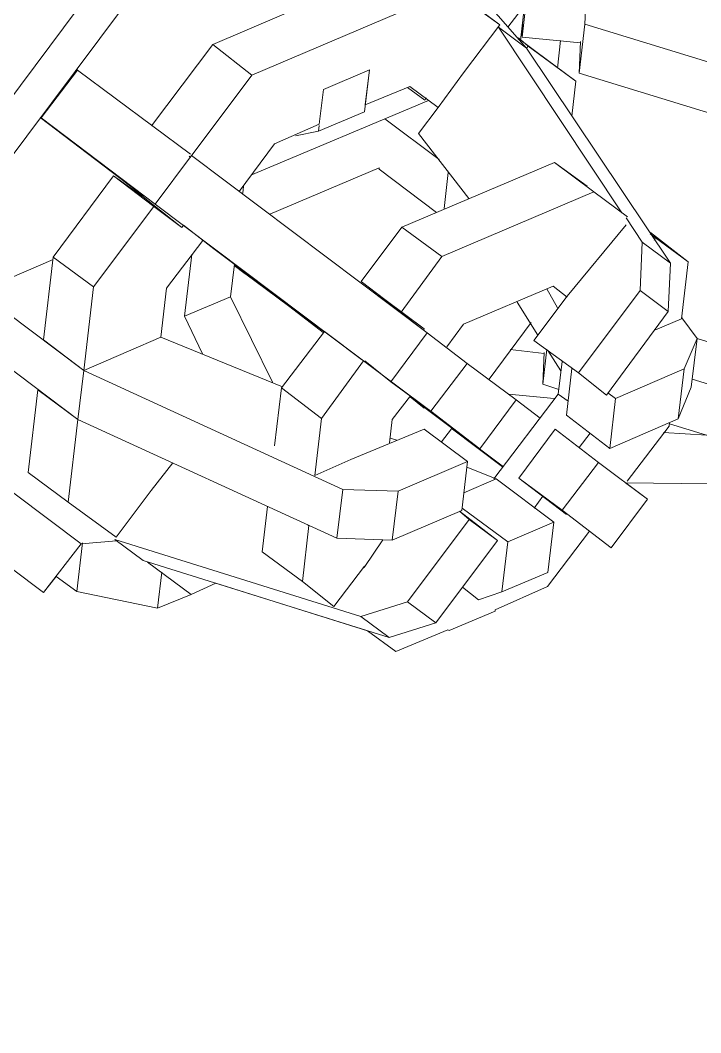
# Model space of a CAD drawing. Header units: millimetres. Extents: x -178 to 174, y -133 to 130.
# Drawn here: x 67.26 to 78.68, y -94.56 to -77.55 of the extents above; entities that cross this region are included whole.
import ezdxf

# ---------------------------------------------------------------- set-up
doc = ezdxf.new("R2010")
doc.units = ezdxf.units.MM
doc.header["$MEASUREMENT"] = 0
doc.layers.add('Layer 1', color=7, linetype='Continuous')

msp = doc.modelspace()

# ---------------------------------------------------------------- linework, layer by layer
at = {"layer": 'Layer 1', "lineweight": 9}
msp.add_open_spline([(111.2219, -44.9305), (111.2219, -44.9305), (111.9044, -44.8496), (111.9044, -44.8496), (111.9044, -44.8496), (111.9044, -44.8496), (112.8092, -45.9266), (112.8092, -45.9266), (112.8092, -45.9266), (112.8092, -45.9266), (113.6138, -47.0118), (113.6138, -47.0118), (113.6138, -47.0118), (113.6138, -47.0118), (114.338, -48.1074), (114.338, -48.1074), (114.338, -48.1074), (114.338, -48.1074), (114.9817, -49.2134), (114.9817, -49.2134), (114.9817, -49.2134), (114.9817, -49.2134), (115.5276, -50.3079), (115.5276, -50.3079), (115.5276, -50.3079), (115.5276, -50.3079), (115.9952, -51.3933), (115.9952, -51.3933), (115.9952, -51.3933), (115.9952, -51.3933), (116.3652, -52.4673), (116.3652, -52.4673), (116.3652, -52.4673), (116.3652, -52.4673), (116.2714, -52.7735), (116.2714, -52.7735), (116.2714, -52.7735), (116.2714, -52.7735), (116.4753, -53.7289), (116.4753, -53.7289), (116.4753, -53.7289), (116.4753, -53.7289), (116.6486, -54.9582), (116.6486, -54.9582), (116.6486, -54.9582), (116.6486, -54.9582), (116.6526, -55.0253), (116.6526, -55.0253), (116.6526, -55.0253), (116.6526, -55.0253), (116.7895, -55.7874), (116.7895, -55.7874), (116.7895, -55.7874), (116.7895, -55.7874), (116.8834, -56.8489), (116.8834, -56.8489), (116.8834, -56.8489), (116.8834, -56.8489), (116.8795, -57.8989), (116.8795, -57.8989), (116.8795, -57.8989), (116.8795, -57.8989), (116.85, -58.4901), (116.85, -58.4901), (116.85, -58.4901), (116.85, -58.4901), (126.6847, -82.3554), (126.6847, -82.3554), (126.6847, -82.3554), (126.6847, -82.3554), (126.5886, -83.1767), (126.5886, -83.1767), (126.5886, -83.1767), (126.5886, -83.1767), (125.5445, -83.6248), (125.5445, -83.6248), (125.5445, -83.6248), (125.5445, -83.6248), (125.3012, -85.7082), (125.3012, -85.7082), (125.3012, -85.7082), (125.3012, -85.7082), (126.0741, -87.5762), (126.0741, -87.5762), (126.0741, -87.5762), (126.0741, -87.5762), (125.978, -88.3975), (125.978, -88.3975), (125.978, -88.3975), (125.978, -88.3975), (122.7016, -89.8034), (122.7016, -89.8034), (122.7016, -89.8034), (122.7016, -89.8034), (122.6931, -89.8764), (122.6931, -89.8764), (122.6931, -89.8764), (122.6931, -89.8764), (121.9216, -90.2025), (121.9216, -90.2025), (121.9216, -90.2025), (121.9216, -90.2025), (112.9394, -83.4322), (112.9394, -83.4322), (112.9394, -83.4322), (112.9394, -83.4322), (111.6574, -83.4322), (111.6574, -83.4322), (111.6574, -83.4322), (111.6574, -83.4322), (112.0906, -83.7603), (112.0906, -83.7603), (112.0906, -83.7603), (112.0906, -83.7603), (113.4525, -83.9791), (113.4525, -83.9791), (113.4525, -83.9791), (113.4525, -83.9791), (116.1843, -86.0429), (116.1843, -86.0429), (116.1843, -86.0429), (116.1843, -86.0429), (116.0882, -86.8641), (116.0882, -86.8641), (116.0882, -86.8641), (116.0882, -86.8641), (115.9899, -87.7049), (115.9899, -87.7049), (115.9899, -87.7049), (115.9899, -87.7049), (115.2809, -88.0045), (115.2809, -88.0045), (115.2809, -88.0045), (115.2809, -88.0045), (114.8585, -91.6161), (114.8585, -91.6161), (114.8585, -91.6161), (114.8585, -91.6161), (115.5317, -92.1309), (115.5317, -92.1309), (115.5317, -92.1309), (115.5317, -92.1309), (115.4356, -92.9522), (115.4356, -92.9522), (115.4356, -92.9522), (115.4356, -92.9522), (114.6641, -93.2782), (114.6641, -93.2782), (114.6641, -93.2782), (114.6641, -93.2782), (114.6077, -93.2518), (114.6077, -93.2518), (114.6077, -93.2518), (114.6077, -93.2518), (111.5412, -94.5581), (111.5412, -94.5581), (111.5412, -94.5581), (111.5412, -94.5581), (81.5217, -85.3625), (81.5217, -85.3625), (81.5217, -85.3625), (81.5217, -85.3625), (80.2069, -85.3829), (80.2069, -85.3829), (80.2069, -85.3829), (80.2069, -85.3829), (78.8244, -85.3401), (78.8244, -85.3401), (78.8244, -85.3401), (78.8244, -85.3401), (77.4158, -85.3226), (77.4158, -85.3226), (77.4158, -85.3226), (77.4158, -85.3226), (77.7822, -85.597), (77.7822, -85.597), (77.7822, -85.597), (77.7822, -85.597), (77.1724, -86.4154), (77.1724, -86.4154), (77.1724, -86.4154), (77.1724, -86.4154), (76.8088, -86.135), (76.8088, -86.135), (76.8088, -86.135), (76.8088, -86.135), (76.1055, -87.0637), (76.1055, -87.0637), (76.1055, -87.0637), (76.1055, -87.0637), (75.2271, -87.4565), (75.2271, -87.4565), (75.2271, -87.4565), (75.2271, -87.4565), (75.2249, -87.476), (75.2249, -87.476), (75.2249, -87.476), (75.2249, -87.476), (74.4533, -87.802), (74.4533, -87.802), (74.4533, -87.802), (74.4533, -87.802), (74.432, -87.7941), (74.432, -87.7941), (74.432, -87.7941), (74.432, -87.7941), (73.5599, -88.1534), (73.5599, -88.1534), (73.5599, -88.1534), (73.5599, -88.1534), (73.0866, -87.8089), (73.0866, -87.8089), (73.0866, -87.8089), (73.0866, -87.8089), (70.5384, -87.0094), (70.5384, -87.0094), (70.5384, -87.0094), (70.5384, -87.0094), (70.1239, -87.1965), (70.1239, -87.1965), (70.1239, -87.1965), (70.1239, -87.1965), (69.5616, -87.4281), (69.5616, -87.4281), (69.5616, -87.4281), (69.5616, -87.4281), (68.2066, -87.1507), (68.2066, -87.1507), (68.2066, -87.1507), (68.2066, -87.1507), (67.8593, -86.8933), (67.8593, -86.8933), (67.8593, -86.8933), (67.8593, -86.8933), (67.6499, -87.1648), (67.6499, -87.1648), (67.6499, -87.1648), (67.6499, -87.1648), (65.4267, -85.4975), (65.4267, -85.4975), (65.4267, -85.4975), (65.4267, -85.4975), (57.8484, -79.8035), (57.8484, -79.8035), (57.8484, -79.8035), (57.8484, -79.8035), (56.1847, -79.1045), (56.1847, -79.1045), (56.1847, -79.1045), (56.1847, -79.1045), (54.5107, -78.3339), (54.5107, -78.3339), (54.5107, -78.3339), (54.5107, -78.3339), (52.8977, -77.5506), (52.8977, -77.5506), (52.8977, -77.5506), (52.8977, -77.5506), (52.3146, -77.6211), (52.3146, -77.6211), (52.3146, -77.6211), (52.3146, -77.6211), (51.8774, -77.2925), (51.8774, -77.2925), (51.8774, -77.2925), (51.8774, -77.2925), (51.192, -76.7808), (51.192, -76.7808), (51.192, -76.7808), (51.192, -76.7808), (51.0168, -76.8549), (51.0168, -76.8549), (51.0168, -76.8549), (51.0168, -76.8549), (48.9779, -77.1714), (48.9779, -77.1714), (48.9779, -77.1714), (48.9779, -77.1714), (45.0792, -74.2378), (45.0792, -74.2378), (45.0792, -74.2378), (45.0792, -74.2378), (43.3242, -70.9404), (43.3242, -70.9404), (43.3242, -70.9404), (43.3242, -70.9404), (43.401, -70.2832), (43.401, -70.2832), (43.401, -70.2832), (43.401, -70.2832), (43.2529, -70.3146), (43.2529, -70.3146), (43.2529, -70.3146), (43.2529, -70.3146), (42.0935, -69.0918), (42.0935, -69.0918), (42.0935, -69.0918), (42.0935, -69.0918), (41.1461, -67.871), (41.1461, -67.871), (41.1461, -67.871), (41.1461, -67.871), (40.2988, -66.6422), (40.2988, -66.6422), (40.2988, -66.6422), (40.2988, -66.6422), (39.5516, -65.4051), (39.5516, -65.4051), (39.5516, -65.4051), (39.5516, -65.4051), (38.9216, -64.1818), (38.9216, -64.1818), (38.9216, -64.1818), (38.9216, -64.1818), (38.3929, -62.9513), (38.3929, -62.9513), (38.3929, -62.9513), (38.3929, -62.9513), (38.0321, -61.7991), (38.0321, -61.7991), (38.0321, -61.7991), (38.0321, -61.7991), (37.7703, -60.6379), (37.7703, -60.6379), (37.7703, -60.6379), (37.7703, -60.6379), (37.6073, -59.4891), (37.6073, -59.4891), (37.6073, -59.4891), (37.6073, -59.4891), (37.5203, -58.3689), (37.5203, -58.3689), (37.5203, -58.3689), (37.5203, -58.3689), (37.5411, -57.6068), (37.5411, -57.6068), (37.5411, -57.6068), (37.5411, -57.6068), (37.4749, -57.5708), (37.4749, -57.5708), (37.4749, -57.5708), (37.4749, -57.5708), (34.295, -54.4239), (34.295, -54.4239), (34.295, -54.4239), (34.295, -54.4239), (34.5061, -53.6359), (34.5061, -53.6359), (34.5061, -53.6359), (34.5061, -53.6359), (34.6104, -53.2521), (34.6104, -53.2521), (34.6104, -53.2521), (34.6104, -53.2521), (34.6745, -52.7042), (34.6745, -52.7042), (34.6745, -52.7042), (34.6745, -52.7042), (34.9166, -51.8215), (34.9166, -51.8215), (34.9166, -51.8215), (34.9166, -51.8215), (35.2173, -50.9441), (35.2173, -50.9441), (35.2173, -50.9441), (35.2173, -50.9441), (35.4424, -50.3758), (35.4424, -50.3758), (35.4424, -50.3758), (35.4424, -50.3758), (35.7528, -49.755), (35.7528, -49.755), (35.7528, -49.755), (35.7528, -49.755), (35.8635, -48.8115), (35.8635, -48.8115), (35.8635, -48.8115), (35.8635, -48.8115), (35.1891, -48.3046), (35.1891, -48.3046), (35.1891, -48.3046), (35.1891, -48.3046), (35.2376, -47.542), (35.2376, -47.542), (35.2376, -47.542), (35.2376, -47.542), (35.2398, -46.6852), (35.2398, -46.6852), (35.2398, -46.6852), (35.2398, -46.6852), (35.6012, -45.4589), (35.6012, -45.4589), (35.6012, -45.4589), (35.6012, -45.4589), (36.08, -44.2464), (36.08, -44.2464), (36.08, -44.2464), (36.08, -44.2464), (36.6566, -43.0453), (36.6566, -43.0453), (36.6566, -43.0453), (36.6566, -43.0453), (37.3527, -41.8383), (37.3527, -41.8383), (37.3527, -41.8383), (37.3527, -41.8383), (38.142, -40.6819), (38.142, -40.6819), (38.142, -40.6819), (38.142, -40.6819), (39.051, -39.5197), (39.051, -39.5197), (39.051, -39.5197), (39.051, -39.5197), (40.0532, -38.408), (40.0532, -38.408), (40.0532, -38.408), (40.0532, -38.408), (40.2098, -38.455), (40.2098, -38.455), (40.2098, -38.455), (40.2098, -38.455), (41.271, -37.5113), (41.271, -37.5113), (41.271, -37.5113), (41.271, -37.5113), (42.4313, -36.5763), (42.4313, -36.5763), (42.4313, -36.5763), (42.4313, -36.5763), (43.6872, -35.6722), (43.6872, -35.6722), (43.6872, -35.6722), (43.6872, -35.6722), (45.0167, -34.8164), (45.0167, -34.8164), (45.0167, -34.8164), (45.0167, -34.8164), (46.4417, -33.9916), (46.4417, -33.9916), (46.4417, -33.9916), (46.4417, -33.9916), (47.9427, -33.1955), (47.9427, -33.1955), (47.9427, -33.1955), (47.9427, -33.1955), (49.5002, -32.4259), (49.5002, -32.4259), (49.5002, -32.4259), (49.5002, -32.4259), (49.4996, -32.3773), (49.4996, -32.3773), (49.4996, -32.3773), (49.4996, -32.3773), (51.099, -31.7517), (51.099, -31.7517), (51.099, -31.7517), (51.099, -31.7517), (52.7525, -31.1721), (52.7525, -31.1721), (52.7525, -31.1721), (52.7525, -31.1721), (54.4601, -30.6384), (54.4601, -30.6384), (54.4601, -30.6384), (54.4601, -30.6384), (56.2217, -30.1507), (56.2217, -30.1507), (56.2217, -30.1507), (56.2217, -30.1507), (58.0375, -29.709), (58.0375, -29.709), (58.0375, -29.709), (58.0375, -29.709), (59.8901, -29.2914), (59.8901, -29.2914), (59.8901, -29.2914), (59.8901, -29.2914), (61.814, -28.9416), (61.814, -28.9416), (61.814, -28.9416), (61.814, -28.9416), (61.8486, -28.9808), (61.8486, -28.9808), (61.8486, -28.9808), (61.8486, -28.9808), (61.8518, -28.7875), (61.8518, -28.7875), (61.8518, -28.7875), (61.8518, -28.7875), (63.9817, -28.541), (63.9817, -28.541), (63.9817, -28.541), (63.9817, -28.541), (66.1611, -28.3797), (66.1611, -28.3797), (66.1611, -28.3797), (66.1611, -28.3797), (68.3577, -28.2402), (68.3577, -28.2402), (68.3577, -28.2402), (68.3577, -28.2402), (70.6038, -28.1858), (70.6038, -28.1858), (70.6038, -28.1858), (70.6038, -28.1858), (72.8431, -28.19), (72.8431, -28.19), (72.8431, -28.19), (72.8431, -28.19), (75.1169, -28.2379), (75.1169, -28.2379), (75.1169, -28.2379), (75.1169, -28.2379), (77.4035, -28.3468), (77.4035, -28.3468), (77.4035, -28.3468), (77.4035, -28.3468), (81.0082, -30.391), (81.0082, -30.391), (81.0082, -30.391), (81.0082, -30.391), (80.9771, -30.8263), (80.9771, -30.8263), (80.9771, -30.8263), (80.9771, -30.8263), (80.9786, -30.8263), (80.9786, -30.8263), (80.9786, -30.8263), (80.9786, -30.8263), (82.5556, -31.0702), (82.5556, -31.0702), (82.5556, -31.0702), (82.5556, -31.0702), (84.1498, -31.336), (84.1498, -31.336), (84.1498, -31.336), (84.1498, -31.336), (86.2214, -31.7567), (86.2214, -31.7567), (86.2214, -31.7567), (86.8952, -31.8906), (87.561, -32.0418), (88.2322, -32.1901), (88.2322, -32.1901), (88.2322, -32.1901), (89.7345, -32.564), (89.7345, -32.564), (89.7345, -32.564), (89.7345, -32.564), (91.2345, -32.9575), (91.2345, -32.9575), (91.2345, -32.9575), (91.2345, -32.9575), (91.2472, -33.0184), (91.2472, -33.0184), (91.2472, -33.0184), (91.2472, -33.0184), (93.1373, -33.6359), (93.1373, -33.6359), (93.1373, -33.6359), (93.1373, -33.6359), (94.9836, -34.288), (94.9836, -34.288), (94.9836, -34.288), (94.9836, -34.288), (96.7668, -34.9722), (96.7668, -34.9722), (96.7668, -34.9722), (96.7668, -34.9722), (98.5235, -35.7129), (98.5235, -35.7129), (98.5235, -35.7129), (98.5235, -35.7129), (100.1998, -36.4639), (100.1998, -36.4639), (100.1998, -36.4639), (100.1998, -36.4639), (101.8741, -37.2853), (101.8741, -37.2853), (101.8741, -37.2853), (101.8741, -37.2853), (102.4154, -37.1789), (102.4154, -37.1789), (102.4154, -37.1789), (102.4154, -37.1789), (102.8172, -37.4935), (102.8172, -37.4935), (102.8172, -37.4935), (102.8172, -37.4935), (102.8354, -37.4857), (102.8354, -37.4857), (102.8354, -37.4857), (102.8354, -37.4857), (103.4225, -37.9283), (103.4225, -37.9283), (103.4225, -37.9283), (103.4225, -37.9283), (103.6683, -37.821), (103.6683, -37.821), (103.6683, -37.821), (103.6683, -37.821), (105.8659, -37.5032), (105.8659, -37.5032), (105.8659, -37.5032), (105.8659, -37.5032), (109.6736, -40.3668), (109.6736, -40.3668), (109.6736, -40.3668), (109.6736, -40.3668), (111.3791, -43.5791), (111.3791, -43.5791), (111.3791, -43.5791), (111.3791, -43.5791), (111.2219, -44.9305), (111.2219, -44.9305)], degree=3, knots=[0, 0, 0, 0, 0.0064516, 0.0064516, 0.0064516, 0.0064516, 0.0129032, 0.0129032, 0.0129032, 0.0129032, 0.0193548, 0.0193548, 0.0193548, 0.0193548, 0.0258065, 0.0258065, 0.0258065, 0.0258065, 0.0322581, 0.0322581, 0.0322581, 0.0322581, 0.0387097, 0.0387097, 0.0387097, 0.0387097, 0.0451613, 0.0451613, 0.0451613, 0.0451613, 0.0516129, 0.0516129, 0.0516129, 0.0516129, 0.0580645, 0.0580645, 0.0580645, 0.0580645, 0.0645161, 0.0645161, 0.0645161, 0.0645161, 0.0709677, 0.0709677, 0.0709677, 0.0709677, 0.0774194, 0.0774194, 0.0774194, 0.0774194, 0.083871, 0.083871, 0.083871, 0.083871, 0.0903226, 0.0903226, 0.0903226, 0.0903226, 0.0967742, 0.0967742, 0.0967742, 0.0967742, 0.1032258, 0.1032258, 0.1032258, 0.1032258, 0.1096774, 0.1096774, 0.1096774, 0.1096774, 0.116129, 0.116129, 0.116129, 0.116129, 0.1225806, 0.1225806, 0.1225806, 0.1225806, 0.1290323, 0.1290323, 0.1290323, 0.1290323, 0.1354839, 0.1354839, 0.1354839, 0.1354839, 0.1419355, 0.1419355, 0.1419355, 0.1419355, 0.1483871, 0.1483871, 0.1483871, 0.1483871, 0.1548387, 0.1548387, 0.1548387, 0.1548387, 0.1612903, 0.1612903, 0.1612903, 0.1612903, 0.1677419, 0.1677419, 0.1677419, 0.1677419, 0.1741935, 0.1741935, 0.1741935, 0.1741935, 0.1806452, 0.1806452, 0.1806452, 0.1806452, 0.1870968, 0.1870968, 0.1870968, 0.1870968, 0.1935484, 0.1935484, 0.1935484, 0.1935484, 0.2, 0.2, 0.2, 0.2, 0.2064516, 0.2064516, 0.2064516, 0.2064516, 0.2129032, 0.2129032, 0.2129032, 0.2129032, 0.2193548, 0.2193548, 0.2193548, 0.2193548, 0.2258065, 0.2258065, 0.2258065, 0.2258065, 0.2322581, 0.2322581, 0.2322581, 0.2322581, 0.2387097, 0.2387097, 0.2387097, 0.2387097, 0.2451613, 0.2451613, 0.2451613, 0.2451613, 0.2516129, 0.2516129, 0.2516129, 0.2516129, 0.2580645, 0.2580645, 0.2580645, 0.2580645, 0.2645161, 0.2645161, 0.2645161, 0.2645161, 0.2709677, 0.2709677, 0.2709677, 0.2709677, 0.2774194, 0.2774194, 0.2774194, 0.2774194, 0.283871, 0.283871, 0.283871, 0.283871, 0.2903226, 0.2903226, 0.2903226, 0.2903226, 0.2967742, 0.2967742, 0.2967742, 0.2967742, 0.3032258, 0.3032258, 0.3032258, 0.3032258, 0.3096774, 0.3096774, 0.3096774, 0.3096774, 0.316129, 0.316129, 0.316129, 0.316129, 0.3225806, 0.3225806, 0.3225806, 0.3225806, 0.3290323, 0.3290323, 0.3290323, 0.3290323, 0.3354839, 0.3354839, 0.3354839, 0.3354839, 0.3419355, 0.3419355, 0.3419355, 0.3419355, 0.3483871, 0.3483871, 0.3483871, 0.3483871, 0.3548387, 0.3548387, 0.3548387, 0.3548387, 0.3612903, 0.3612903, 0.3612903, 0.3612903, 0.3677419, 0.3677419, 0.3677419, 0.3677419, 0.3741935, 0.3741935, 0.3741935, 0.3741935, 0.3806452, 0.3806452, 0.3806452, 0.3806452, 0.3870968, 0.3870968, 0.3870968, 0.3870968, 0.3935484, 0.3935484, 0.3935484, 0.3935484, 0.4, 0.4, 0.4, 0.4, 0.4064516, 0.4064516, 0.4064516, 0.4064516, 0.4129032, 0.4129032, 0.4129032, 0.4129032, 0.4193548, 0.4193548, 0.4193548, 0.4193548, 0.4258065, 0.4258065, 0.4258065, 0.4258065, 0.4322581, 0.4322581, 0.4322581, 0.4322581, 0.4387097, 0.4387097, 0.4387097, 0.4387097, 0.4451613, 0.4451613, 0.4451613, 0.4451613, 0.4516129, 0.4516129, 0.4516129, 0.4516129, 0.4580645, 0.4580645, 0.4580645, 0.4580645, 0.4645161, 0.4645161, 0.4645161, 0.4645161, 0.4709677, 0.4709677, 0.4709677, 0.4709677, 0.4774194, 0.4774194, 0.4774194, 0.4774194, 0.483871, 0.483871, 0.483871, 0.483871, 0.4903226, 0.4903226, 0.4903226, 0.4903226, 0.4967742, 0.4967742, 0.4967742, 0.4967742, 0.5032258, 0.5032258, 0.5032258, 0.5032258, 0.5096774, 0.5096774, 0.5096774, 0.5096774, 0.516129, 0.516129, 0.516129, 0.516129, 0.5225806, 0.5225806, 0.5225806, 0.5225806, 0.5290323, 0.5290323, 0.5290323, 0.5290323, 0.5354839, 0.5354839, 0.5354839, 0.5354839, 0.5419355, 0.5419355, 0.5419355, 0.5419355, 0.5483871, 0.5483871, 0.5483871, 0.5483871, 0.5548387, 0.5548387, 0.5548387, 0.5548387, 0.5612903, 0.5612903, 0.5612903, 0.5612903, 0.5677419, 0.5677419, 0.5677419, 0.5677419, 0.5741935, 0.5741935, 0.5741935, 0.5741935, 0.5806452, 0.5806452, 0.5806452, 0.5806452, 0.5870968, 0.5870968, 0.5870968, 0.5870968, 0.5935484, 0.5935484, 0.5935484, 0.5935484, 0.6, 0.6, 0.6, 0.6, 0.6064516, 0.6064516, 0.6064516, 0.6064516, 0.6129032, 0.6129032, 0.6129032, 0.6129032, 0.6193548, 0.6193548, 0.6193548, 0.6193548, 0.6258065, 0.6258065, 0.6258065, 0.6258065, 0.6322581, 0.6322581, 0.6322581, 0.6322581, 0.6387097, 0.6387097, 0.6387097, 0.6387097, 0.6451613, 0.6451613, 0.6451613, 0.6451613, 0.6516129, 0.6516129, 0.6516129, 0.6516129, 0.6580645, 0.6580645, 0.6580645, 0.6580645, 0.6645161, 0.6645161, 0.6645161, 0.6645161, 0.6709677, 0.6709677, 0.6709677, 0.6709677, 0.6774194, 0.6774194, 0.6774194, 0.6774194, 0.683871, 0.683871, 0.683871, 0.683871, 0.6903226, 0.6903226, 0.6903226, 0.6903226, 0.6967742, 0.6967742, 0.6967742, 0.6967742, 0.7032258, 0.7032258, 0.7032258, 0.7032258, 0.7096774, 0.7096774, 0.7096774, 0.7096774, 0.716129, 0.716129, 0.716129, 0.716129, 0.7225806, 0.7225806, 0.7225806, 0.7225806, 0.7290323, 0.7290323, 0.7290323, 0.7290323, 0.7354839, 0.7354839, 0.7354839, 0.7354839, 0.7419355, 0.7419355, 0.7419355, 0.7419355, 0.7483871, 0.7483871, 0.7483871, 0.7483871, 0.7548387, 0.7548387, 0.7548387, 0.7548387, 0.7612903, 0.7612903, 0.7612903, 0.7612903, 0.7677419, 0.7677419, 0.7677419, 0.7677419, 0.7741935, 0.7741935, 0.7741935, 0.7741935, 0.7806452, 0.7806452, 0.7806452, 0.7806452, 0.7870968, 0.7870968, 0.7870968, 0.7870968, 0.7935484, 0.7935484, 0.7935484, 0.7935484, 0.8, 0.8, 0.8, 0.8, 0.8064516, 0.8064516, 0.8064516, 0.8064516, 0.8129032, 0.8129032, 0.8129032, 0.8129032, 0.8193548, 0.8193548, 0.8193548, 0.8193548, 0.8258065, 0.8258065, 0.8258065, 0.8258065, 0.8322581, 0.8322581, 0.8322581, 0.8322581, 0.8387097, 0.8387097, 0.8387097, 0.8387097, 0.8451613, 0.8451613, 0.8451613, 0.8451613, 0.8516129, 0.8516129, 0.8516129, 0.8516129, 0.8580645, 0.8580645, 0.8580645, 0.8580645, 0.8645161, 0.8645161, 0.8645161, 0.8645161, 0.8709677, 0.8709677, 0.8709677, 0.8709677, 0.8774194, 0.8774194, 0.8774194, 0.8774194, 0.883871, 0.883871, 0.883871, 0.883871, 0.8903226, 0.8903226, 0.8903226, 0.8903226, 0.8967742, 0.8967742, 0.8967742, 0.8967742, 0.9032258, 0.9032258, 0.9032258, 0.9032258, 0.9096774, 0.9096774, 0.9096774, 0.9096774, 0.916129, 0.916129, 0.916129, 0.916129, 0.9225806, 0.9225806, 0.9225806, 0.9225806, 0.9290323, 0.9290323, 0.9290323, 0.9290323, 0.9354839, 0.9354839, 0.9354839, 0.9354839, 0.9419355, 0.9419355, 0.9419355, 0.9419355, 0.9483871, 0.9483871, 0.9483871, 0.9483871, 0.9548387, 0.9548387, 0.9548387, 0.9548387, 0.9612903, 0.9612903, 0.9612903, 0.9612903, 0.9677419, 0.9677419, 0.9677419, 0.9677419, 0.9741935, 0.9741935, 0.9741935, 0.9741935, 0.9806452, 0.9806452, 0.9806452, 0.9806452, 0.9870968, 0.9870968, 0.9870968, 0.9870968, 1, 1, 1, 1], dxfattribs=at)
at = {"layer": 'Layer 1', "color": 5, "lineweight": 9}
for points, knots in [([(66.0592, -80.2594), (66.0592, -80.2594), (68.9515, -76.3758), (68.9515, -76.3758), (68.9515, -76.3758), (68.9515, -76.3758), (69.4233, -76.7482), (69.4233, -76.7482), (69.4233, -76.7482), (69.4233, -76.7482), (66.5333, -80.6122), (66.5333, -80.6122), (66.5333, -80.6122), (66.5333, -80.6122), (66.0592, -80.2594), (66.0592, -80.2594), (66.0592, -80.2594), (66.0592, -80.2594), (58.2793, -74.414), (58.2793, -74.414), (58.2793, -74.414), (58.2793, -74.414), (62.3729, -71.444), (62.3729, -71.444), (62.3729, -71.444), (62.3729, -71.444), (62.847, -71.7967), (62.847, -71.7967), (62.847, -71.7967), (62.847, -71.7967), (69.4233, -76.7482), (69.4233, -76.7482)], [0, 0, 0, 0, 0.1111111, 0.1111111, 0.1111111, 0.1111111, 0.2222222, 0.2222222, 0.2222222, 0.2222222, 0.3333333, 0.3333333, 0.3333333, 0.3333333, 0.4444444, 0.4444444, 0.4444444, 0.4444444, 0.5555556, 0.5555556, 0.5555556, 0.5555556, 0.6666667, 0.6666667, 0.6666667, 0.6666667, 0.7777778, 0.7777778, 0.7777778, 0.7777778, 1, 1, 1, 1]), ([(75.6784, -77.8365), (75.6784, -77.8365), (75.7767, -76.9957), (75.7767, -76.9957), (75.7767, -76.9957), (75.7767, -76.9957), (75.7823, -76.7783), (75.7823, -76.7783)], [0, 0, 0, 0, 0.3333333, 0.3333333, 0.3333333, 0.3333333, 1, 1, 1, 1]), ([(75.3056, -77.6344), (75.3056, -77.6344), (74.5024, -77.0449), (74.5024, -77.0449), (74.5024, -77.0449), (74.5024, -77.0449), (71.1439, -78.4756), (71.1439, -78.4756), (71.1439, -78.4756), (71.1439, -78.4756), (70.1097, -79.8611), (70.1097, -79.8611)], [0, 0, 0, 0, 0.25, 0.25, 0.25, 0.25, 0.5, 0.5, 0.5, 0.5, 1, 1, 1, 1]), ([(76.7612, -77.0514), (76.7612, -77.0514), (76.734, -77.623), (76.734, -77.623), (76.734, -77.623), (76.734, -77.623), (76.638, -78.4443), (76.638, -78.4443), (76.638, -78.4443), (76.638, -78.4443), (76.6606, -77.9118), (76.6606, -77.9118)], [0, 0, 0, 0, 0.25, 0.25, 0.25, 0.25, 0.5, 0.5, 0.5, 0.5, 1, 1, 1, 1]), ([(75.652, -77.8929), (75.652, -77.8929), (75.7206, -77.3063), (75.7206, -77.3063), (75.7206, -77.3063), (75.7206, -77.3063), (75.4402, -77.6699), (75.4402, -77.6699)], [0, 0, 0, 0, 0.3333333, 0.3333333, 0.3333333, 0.3333333, 1, 1, 1, 1]), ([(78.1675, -81.636), (78.1675, -81.636), (75.7555, -78.024), (75.7555, -78.024), (75.7555, -78.024), (75.7555, -78.024), (75.2815, -77.6712), (75.2815, -77.6712)], [0, 0, 0, 0, 0.3333333, 0.3333333, 0.3333333, 0.3333333, 1, 1, 1, 1]), ([(75.6886, -77.5801), (75.6886, -77.5801), (75.6784, -77.8365), (75.6784, -77.8365), (75.6784, -77.8365), (75.6784, -77.8365), (76.6583, -77.9313), (76.6583, -77.9313)], [0, 0, 0, 0, 0.3333333, 0.3333333, 0.3333333, 0.3333333, 1, 1, 1, 1]), ([(69.4584, -79.329), (69.4584, -79.329), (70.4902, -77.9631), (70.4902, -77.9631), (70.4902, -77.9631), (70.4902, -77.9631), (71.1439, -78.4756), (71.1439, -78.4756)], [0, 0, 0, 0, 0.3333333, 0.3333333, 0.3333333, 0.3333333, 1, 1, 1, 1]), ([(76.5142, -79.1632), (76.5142, -79.1632), (76.5829, -78.5766), (76.5829, -78.5766), (76.5829, -78.5766), (76.5829, -78.5766), (75.7797, -77.9871), (75.7797, -77.9871)], [0, 0, 0, 0, 0.3333333, 0.3333333, 0.3333333, 0.3333333, 1, 1, 1, 1]), ([(67.5916, -79.1899), (67.5916, -79.1899), (67.6112, -79.1922), (67.6112, -79.1922), (67.6112, -79.1922), (67.6112, -79.1922), (68.2202, -78.3913), (68.2202, -78.3913), (68.2202, -78.3913), (68.2202, -78.3913), (68.203, -78.3695), (68.203, -78.3695)], [0, 0, 0, 0, 0.25, 0.25, 0.25, 0.25, 0.5, 0.5, 0.5, 0.5, 1, 1, 1, 1]), ([(72.2762, -79.3018), (72.2762, -79.3018), (72.3448, -78.7152), (72.3448, -78.7152), (72.3448, -78.7152), (72.3448, -78.7152), (73.1163, -78.3892), (73.1163, -78.3892), (73.1163, -78.3892), (73.1163, -78.3892), (73.0477, -78.9758), (73.0477, -78.9758), (73.0477, -78.9758), (73.0477, -78.9758), (73.0477, -78.9758), (73.0477, -78.9758), (73.0477, -78.9758), (73.0477, -78.9758), (73.7973, -78.667), (73.7973, -78.667), (73.7973, -78.667), (73.7973, -78.667), (74.2714, -79.0198), (74.2714, -79.0198)], [0, 0, 0, 0, 0.1428571, 0.1428571, 0.1428571, 0.1428571, 0.2857143, 0.2857143, 0.2857143, 0.2857143, 0.4285714, 0.4285714, 0.4285714, 0.4285714, 0.5714286, 0.5714286, 0.5714286, 0.5714286, 0.7142857, 0.7142857, 0.7142857, 0.7142857, 1, 1, 1, 1]), ([(73.7559, -78.682), (73.7559, -78.682), (74.0482, -78.8946), (74.0482, -78.8946), (74.0482, -78.8946), (74.0482, -78.8946), (74.0723, -78.8578), (74.0723, -78.8578)], [0, 0, 0, 0, 0.3333333, 0.3333333, 0.3333333, 0.3333333, 1, 1, 1, 1]), ([(73.0339, -79.0931), (73.0339, -79.0931), (72.2624, -79.4191), (72.2624, -79.4191), (72.2624, -79.4191), (72.2624, -79.4191), (71.8772, -79.493), (71.8772, -79.493)], [0, 0, 0, 0, 0.3333333, 0.3333333, 0.3333333, 0.3333333, 1, 1, 1, 1]), ([(70.9347, -80.4333), (70.9347, -80.4333), (71.5242, -79.6301), (71.5242, -79.6301), (71.5242, -79.6301), (71.5242, -79.6301), (72.2762, -79.3018), (72.2762, -79.3018)], [0, 0, 0, 0, 0.3333333, 0.3333333, 0.3333333, 0.3333333, 1, 1, 1, 1]), ([(68.8755, -86.297), (68.8755, -86.297), (68.2808, -86.3467), (68.2808, -86.3467), (68.2808, -86.3467), (68.2808, -86.3467), (67.6499, -87.1648), (67.6499, -87.1648), (67.6499, -87.1648), (67.6499, -87.1648), (65.4267, -85.4975), (65.4267, -85.4975), (65.4267, -85.4975), (65.4267, -85.4975), (57.6468, -79.6521), (57.6468, -79.6521)], [0, 0, 0, 0, 0.2, 0.2, 0.2, 0.2, 0.4, 0.4, 0.4, 0.4, 0.6, 0.6, 0.6, 0.6, 1, 1, 1, 1]), ([(69.5225, -80.6447), (69.5225, -80.6447), (70.1338, -79.8242), (70.1338, -79.8242), (70.1338, -79.8242), (70.1338, -79.8242), (74.0865, -82.8038), (74.0865, -82.8038)], [0, 0, 0, 0, 0.3333333, 0.3333333, 0.3333333, 0.3333333, 1, 1, 1, 1]), ([(76.225, -79.942), (76.225, -79.942), (73.6597, -81.0295), (73.6597, -81.0295), (73.6597, -81.0295), (73.6597, -81.0295), (72.9784, -81.9408), (72.9784, -81.9408)], [0, 0, 0, 0, 0.3333333, 0.3333333, 0.3333333, 0.3333333, 1, 1, 1, 1]), ([(76.7727, -80.3431), (76.7727, -80.3431), (76.225, -79.942), (76.225, -79.942), (76.225, -79.942), (76.225, -79.942), (76.8808, -80.435), (76.8808, -80.435), (76.8808, -80.435), (76.8808, -80.435), (77.4458, -80.8578), (77.4458, -80.8578)], [0, 0, 0, 0, 0.25, 0.25, 0.25, 0.25, 0.5, 0.5, 0.5, 0.5, 1, 1, 1, 1]), ([(68.8252, -80.1667), (68.8252, -80.1667), (67.8129, -81.5349), (67.8129, -81.5349), (67.8129, -81.5349), (67.8129, -81.5349), (67.6505, -82.9232), (67.6505, -82.9232)], [0, 0, 0, 0, 0.3333333, 0.3333333, 0.3333333, 0.3333333, 1, 1, 1, 1]), ([(69.4984, -80.6815), (69.4984, -80.6815), (68.8252, -80.1667), (68.8252, -80.1667), (68.8252, -80.1667), (68.8252, -80.1667), (69.3189, -80.5218), (69.3189, -80.5218)], [0, 0, 0, 0, 0.3333333, 0.3333333, 0.3333333, 0.3333333, 1, 1, 1, 1]), ([(69.9725, -81.0343), (69.9725, -81.0343), (69.3189, -80.5218), (69.3189, -80.5218), (69.3189, -80.5218), (69.3189, -80.5218), (69.3211, -80.5022), (69.3211, -80.5022)], [0, 0, 0, 0, 0.3333333, 0.3333333, 0.3333333, 0.3333333, 1, 1, 1, 1]), ([(76.8808, -80.435), (76.8808, -80.435), (74.3352, -81.5247), (74.3352, -81.5247), (74.3352, -81.5247), (74.3352, -81.5247), (73.6515, -82.4556), (73.6515, -82.4556)], [0, 0, 0, 0, 0.3333333, 0.3333333, 0.3333333, 0.3333333, 1, 1, 1, 1]), ([(69.4984, -80.6815), (69.4984, -80.6815), (68.4883, -82.0301), (68.4883, -82.0301), (68.4883, -82.0301), (68.4883, -82.0301), (68.3237, -83.438), (68.3237, -83.438)], [0, 0, 0, 0, 0.3333333, 0.3333333, 0.3333333, 0.3333333, 1, 1, 1, 1]), ([(72.3452, -82.7786), (72.3452, -82.7786), (70.5052, -81.3939), (70.5052, -81.3939), (70.5052, -81.3939), (70.5052, -81.3939), (69.9966, -80.9975), (69.9966, -80.9975)], [0, 0, 0, 0, 0.3333333, 0.3333333, 0.3333333, 0.3333333, 1, 1, 1, 1]), ([(69.6183, -82.8759), (69.6183, -82.8759), (69.7144, -82.0546), (69.7144, -82.0546), (69.7144, -82.0546), (69.7144, -82.0546), (70.3234, -81.2537), (70.3234, -81.2537)], [0, 0, 0, 0, 0.3333333, 0.3333333, 0.3333333, 0.3333333, 1, 1, 1, 1]), ([(77.829, -81.1405), (77.829, -81.1405), (77.9199, -81.2106), (77.9199, -81.2106), (77.9199, -81.2106), (77.9199, -81.2106), (77.8958, -81.2475), (77.8958, -81.2475)], [0, 0, 0, 0, 0.3333333, 0.3333333, 0.3333333, 0.3333333, 1, 1, 1, 1]), ([(77.8313, -81.121), (77.8313, -81.121), (78.4677, -81.6117), (78.4677, -81.6117), (78.4677, -81.6117), (78.4677, -81.6117), (78.3556, -82.5698), (78.3556, -82.5698)], [0, 0, 0, 0, 0.3333333, 0.3333333, 0.3333333, 0.3333333, 1, 1, 1, 1]), ([(77.6583, -82.0918), (77.6583, -82.0918), (78.1324, -82.4446), (78.1324, -82.4446), (78.1324, -82.4446), (78.1324, -82.4446), (78.1675, -81.636), (78.1675, -81.636), (78.1675, -81.636), (78.1675, -81.636), (77.6934, -81.2832), (77.6934, -81.2832), (77.6934, -81.2832), (77.6934, -81.2832), (77.6583, -82.0918), (77.6583, -82.0918)], [0, 0, 0, 0, 0.2, 0.2, 0.2, 0.2, 0.4, 0.4, 0.4, 0.4, 0.6, 0.6, 0.6, 0.6, 1, 1, 1, 1]), ([(70.8493, -81.672), (70.8493, -81.672), (71.7607, -82.3534), (71.7607, -82.3534), (71.7607, -82.3534), (71.7607, -82.3534), (71.7607, -82.3534), (71.7607, -82.3534)], [0, 0, 0, 0, 0.3333333, 0.3333333, 0.3333333, 0.3333333, 1, 1, 1, 1]), ([(73.3788, -82.2453), (73.3788, -82.2453), (72.9784, -81.9408), (72.9784, -81.9408), (72.9784, -81.9408), (72.9784, -81.9408), (73.6515, -82.4556), (73.6515, -82.4556), (73.6515, -82.4556), (73.6515, -82.4556), (74.0347, -82.7383), (74.0347, -82.7383)], [0, 0, 0, 0, 0.25, 0.25, 0.25, 0.25, 0.5, 0.5, 0.5, 0.5, 1, 1, 1, 1]), ([(66.5746, -82.1234), (66.5746, -82.1234), (66.4785, -82.9447), (66.4785, -82.9447), (66.4785, -82.9447), (66.4785, -82.9447), (68.2276, -84.2592), (68.2276, -84.2592)], [0, 0, 0, 0, 0.3333333, 0.3333333, 0.3333333, 0.3333333, 1, 1, 1, 1]), ([(68.3237, -83.438), (68.3237, -83.438), (66.5746, -82.1234), (66.5746, -82.1234), (66.5746, -82.1234), (66.5746, -82.1234), (66.5746, -82.1234), (66.5746, -82.1234)], [0, 0, 0, 0, 0.3333333, 0.3333333, 0.3333333, 0.3333333, 1, 1, 1, 1]), ([(74.4156, -83.0405), (74.4156, -83.0405), (74.6983, -82.6574), (74.6983, -82.6574), (74.6983, -82.6574), (74.6983, -82.6574), (76.1999, -82.0203), (76.1999, -82.0203), (76.1999, -82.0203), (76.1999, -82.0203), (76.4358, -82.2065), (76.4358, -82.2065)], [0, 0, 0, 0, 0.25, 0.25, 0.25, 0.25, 0.5, 0.5, 0.5, 0.5, 1, 1, 1, 1]), ([(77.0959, -83.8495), (77.0959, -83.8495), (76.6241, -83.4772), (76.6241, -83.4772), (76.6241, -83.4772), (76.6241, -83.4772), (77.6583, -82.0918), (77.6583, -82.0918)], [0, 0, 0, 0, 0.3333333, 0.3333333, 0.3333333, 0.3333333, 1, 1, 1, 1]), ([(73.357, -82.2626), (73.357, -82.2626), (73.3788, -82.2453), (73.3788, -82.2453), (73.3788, -82.2453), (73.3788, -82.2453), (74.0347, -82.7383), (74.0347, -82.7383), (74.0347, -82.7383), (74.0347, -82.7383), (74.0324, -82.7578), (74.0324, -82.7578)], [0, 0, 0, 0, 0.25, 0.25, 0.25, 0.25, 0.5, 0.5, 0.5, 0.5, 1, 1, 1, 1]), ([(77.1201, -83.8127), (77.1201, -83.8127), (77.2478, -83.907), (77.2478, -83.907), (77.2478, -83.907), (77.2478, -83.907), (78.3964, -83.407), (78.3964, -83.407), (78.3964, -83.407), (78.3964, -83.407), (78.6146, -82.8974), (78.6146, -82.8974), (78.6146, -82.8974), (78.6146, -82.8974), (78.3579, -82.5502), (78.3579, -82.5502)], [0, 0, 0, 0, 0.2, 0.2, 0.2, 0.2, 0.4, 0.4, 0.4, 0.4, 0.6, 0.6, 0.6, 0.6, 1, 1, 1, 1]), ([(72.3648, -82.7809), (72.3648, -82.7809), (71.6397, -83.7267), (71.6397, -83.7267), (71.6397, -83.7267), (71.6397, -83.7267), (72.3128, -84.2415), (72.3128, -84.2415), (72.3128, -84.2415), (72.3128, -84.2415), (73.0206, -83.2738), (73.0206, -83.2738)], [0, 0, 0, 0, 0.25, 0.25, 0.25, 0.25, 0.5, 0.5, 0.5, 0.5, 1, 1, 1, 1]), ([(73.4211, -83.5783), (73.4211, -83.5783), (73.0206, -83.2738), (73.0206, -83.2738), (73.0206, -83.2738), (73.0206, -83.2738), (72.3648, -82.7809), (72.3648, -82.7809)], [0, 0, 0, 0, 0.3333333, 0.3333333, 0.3333333, 0.3333333, 1, 1, 1, 1]), ([(73.4752, -83.6243), (73.4752, -83.6243), (74.0865, -82.8038), (74.0865, -82.8038), (74.0865, -82.8038), (74.0865, -82.8038), (74.7597, -83.3186), (74.7597, -83.3186)], [0, 0, 0, 0, 0.3333333, 0.3333333, 0.3333333, 0.3333333, 1, 1, 1, 1]), ([(68.2276, -84.2592), (68.2276, -84.2592), (68.3237, -83.438), (68.3237, -83.438), (68.3237, -83.438), (68.3237, -83.438), (72.669, -85.4328), (72.669, -85.4328)], [0, 0, 0, 0, 0.3333333, 0.3333333, 0.3333333, 0.3333333, 1, 1, 1, 1]), ([(73.4752, -83.6243), (73.4752, -83.6243), (74.1506, -84.1195), (74.1506, -84.1195), (74.1506, -84.1195), (74.1506, -84.1195), (74.7597, -83.3186), (74.7597, -83.3186), (74.7597, -83.3186), (74.7597, -83.3186), (75.5801, -83.9299), (75.5801, -83.9299)], [0, 0, 0, 0, 0.25, 0.25, 0.25, 0.25, 0.5, 0.5, 0.5, 0.5, 1, 1, 1, 1]), ([(75.5801, -83.9299), (75.5801, -83.9299), (74.9688, -84.7504), (74.9688, -84.7504), (74.9688, -84.7504), (74.9688, -84.7504), (74.2416, -84.1896), (74.2416, -84.1896), (74.2416, -84.1896), (74.2416, -84.1896), (73.4211, -83.5783), (73.4211, -83.5783)], [0, 0, 0, 0, 0.25, 0.25, 0.25, 0.25, 0.5, 0.5, 0.5, 0.5, 1, 1, 1, 1]), ([(78.5345, -83.5817), (78.5345, -83.5817), (111.6373, -93.7368), (111.6373, -93.7368), (111.6373, -93.7368), (111.6373, -93.7368), (114.7061, -92.411), (114.7061, -92.411)], [0, 0, 0, 0, 0.3333333, 0.3333333, 0.3333333, 0.3333333, 1, 1, 1, 1]), ([(67.5522, -83.764), (67.5522, -83.764), (67.3898, -85.1523), (67.3898, -85.1523), (67.3898, -85.1523), (67.3898, -85.1523), (68.0652, -85.6476), (68.0652, -85.6476)], [0, 0, 0, 0, 0.3333333, 0.3333333, 0.3333333, 0.3333333, 1, 1, 1, 1]), ([(76.4222, -84.187), (76.4222, -84.187), (77.1494, -84.7478), (77.1494, -84.7478), (77.1494, -84.7478), (77.1494, -84.7478), (78.2981, -84.2478), (78.2981, -84.2478), (78.2981, -84.2478), (78.2981, -84.2478), (78.5185, -83.7186), (78.5185, -83.7186)], [0, 0, 0, 0, 0.25, 0.25, 0.25, 0.25, 0.5, 0.5, 0.5, 0.5, 1, 1, 1, 1]), ([(73.454, -84.6525), (73.454, -84.6525), (73.4998, -84.2614), (73.4998, -84.2614), (73.4998, -84.2614), (73.4998, -84.2614), (73.8043, -83.861), (73.8043, -83.861)], [0, 0, 0, 0, 0.3333333, 0.3333333, 0.3333333, 0.3333333, 1, 1, 1, 1]), ([(74.0379, -84.0667), (74.0379, -84.0667), (73.802, -83.8805), (73.802, -83.8805), (73.802, -83.8805), (73.802, -83.8805), (75.3693, -85.0549), (75.3693, -85.0549)], [0, 0, 0, 0, 0.3333333, 0.3333333, 0.3333333, 0.3333333, 1, 1, 1, 1]), ([(76.4496, -83.9523), (76.4496, -83.9523), (76.2851, -83.834), (76.2851, -83.834), (76.2851, -83.834), (76.2851, -83.834), (75.2072, -85.254), (75.2072, -85.254)], [0, 0, 0, 0, 0.3333333, 0.3333333, 0.3333333, 0.3333333, 1, 1, 1, 1]), ([(68.2276, -84.2592), (68.2276, -84.2592), (68.0652, -85.6476), (68.0652, -85.6476), (68.0652, -85.6476), (68.0652, -85.6476), (68.8684, -86.237), (68.8684, -86.237)], [0, 0, 0, 0, 0.3333333, 0.3333333, 0.3333333, 0.3333333, 1, 1, 1, 1]), ([(68.2276, -84.2592), (68.2276, -84.2592), (72.573, -86.2541), (72.573, -86.2541), (72.573, -86.2541), (72.573, -86.2541), (72.669, -85.4328), (72.669, -85.4328), (72.669, -85.4328), (72.669, -85.4328), (73.5972, -85.4621), (73.5972, -85.4621)], [0, 0, 0, 0, 0.25, 0.25, 0.25, 0.25, 0.5, 0.5, 0.5, 0.5, 1, 1, 1, 1]), ([(77.4419, -85.2973), (77.4419, -85.2973), (78.1452, -84.3687), (78.1452, -84.3687), (78.1452, -84.3687), (78.1452, -84.3687), (78.152, -84.31), (78.152, -84.31)], [0, 0, 0, 0, 0.3333333, 0.3333333, 0.3333333, 0.3333333, 1, 1, 1, 1]), ([(114.5078, -88.3443), (114.5078, -88.3443), (114.087, -91.9421), (114.087, -91.9421), (114.087, -91.9421), (114.087, -91.9421), (114.7601, -92.4569), (114.7601, -92.4569), (114.7601, -92.4569), (114.7601, -92.4569), (114.6641, -93.2782), (114.6641, -93.2782), (114.6641, -93.2782), (114.6641, -93.2782), (114.6077, -93.2518), (114.6077, -93.2518), (114.6077, -93.2518), (114.6077, -93.2518), (111.5412, -94.5581), (111.5412, -94.5581), (111.5412, -94.5581), (111.5412, -94.5581), (78.1498, -84.3296), (78.1498, -84.3296)], [0, 0, 0, 0, 0.1428571, 0.1428571, 0.1428571, 0.1428571, 0.2857143, 0.2857143, 0.2857143, 0.2857143, 0.4285714, 0.4285714, 0.4285714, 0.4285714, 0.5714286, 0.5714286, 0.5714286, 0.5714286, 0.7142857, 0.7142857, 0.7142857, 0.7142857, 1, 1, 1, 1]), ([(73.5011, -86.2834), (73.5011, -86.2834), (74.6693, -85.7857), (74.6693, -85.7857), (74.6693, -85.7857), (74.6693, -85.7857), (74.7654, -84.9644), (74.7654, -84.9644), (74.7654, -84.9644), (74.7654, -84.9644), (74.0358, -84.4232), (74.0358, -84.4232)], [0, 0, 0, 0, 0.25, 0.25, 0.25, 0.25, 0.5, 0.5, 0.5, 0.5, 1, 1, 1, 1]), ([(76.236, -84.4229), (76.236, -84.4229), (75.6247, -85.2434), (75.6247, -85.2434), (75.6247, -85.2434), (75.6247, -85.2434), (76.3543, -85.7846), (76.3543, -85.7846)], [0, 0, 0, 0, 0.3333333, 0.3333333, 0.3333333, 0.3333333, 1, 1, 1, 1]), ([(76.236, -84.4229), (76.236, -84.4229), (76.9633, -84.9837), (76.9633, -84.9837), (76.9633, -84.9837), (76.9633, -84.9837), (77.7822, -85.597), (77.7822, -85.597), (77.7822, -85.597), (77.7822, -85.597), (77.1724, -86.4154), (77.1724, -86.4154), (77.1724, -86.4154), (77.1724, -86.4154), (76.3543, -85.7846), (76.3543, -85.7846), (76.3543, -85.7846), (76.3543, -85.7846), (76.9633, -84.9837), (76.9633, -84.9837)], [0, 0, 0, 0, 0.1666667, 0.1666667, 0.1666667, 0.1666667, 0.3333333, 0.3333333, 0.3333333, 0.3333333, 0.5, 0.5, 0.5, 0.5, 0.6666667, 0.6666667, 0.6666667, 0.6666667, 1, 1, 1, 1]), ([(68.2808, -86.3467), (68.2808, -86.3467), (66.0576, -84.6793), (66.0576, -84.6793), (66.0576, -84.6793), (66.0576, -84.6793), (65.4391, -85.4816), (65.4391, -85.4816)], [0, 0, 0, 0, 0.3333333, 0.3333333, 0.3333333, 0.3333333, 1, 1, 1, 1]), ([(72.573, -86.2541), (72.573, -86.2541), (73.5011, -86.2834), (73.5011, -86.2834), (73.5011, -86.2834), (73.5011, -86.2834), (73.5972, -85.4621), (73.5972, -85.4621), (73.5972, -85.4621), (73.5972, -85.4621), (74.7654, -84.9644), (74.7654, -84.9644)], [0, 0, 0, 0, 0.25, 0.25, 0.25, 0.25, 0.5, 0.5, 0.5, 0.5, 1, 1, 1, 1]), ([(81.5217, -85.3625), (81.5217, -85.3625), (80.2069, -85.3829), (80.2069, -85.3829), (80.2069, -85.3829), (80.2069, -85.3829), (78.8244, -85.3401), (78.8244, -85.3401), (78.8244, -85.3401), (78.8244, -85.3401), (77.4158, -85.3226), (77.4158, -85.3226)], [0, 0, 0, 0, 0.25, 0.25, 0.25, 0.25, 0.5, 0.5, 0.5, 0.5, 1, 1, 1, 1]), ([(71.4064, -85.7212), (71.4064, -85.7212), (71.3172, -86.4838), (71.3172, -86.4838), (71.3172, -86.4838), (71.3172, -86.4838), (71.9926, -86.979), (71.9926, -86.979), (71.9926, -86.979), (71.9926, -86.979), (72.1024, -86.0404), (72.1024, -86.0404)], [0, 0, 0, 0, 0.25, 0.25, 0.25, 0.25, 0.5, 0.5, 0.5, 0.5, 1, 1, 1, 1]), ([(74.7902, -85.9386), (74.7902, -85.9386), (75.2643, -86.2913), (75.2643, -86.2913), (75.2643, -86.2913), (75.2643, -86.2913), (74.6279, -85.8007), (74.6279, -85.8007), (74.6279, -85.8007), (74.6279, -85.8007), (74.7902, -85.9386), (74.7902, -85.9386)], [0, 0, 0, 0, 0.25, 0.25, 0.25, 0.25, 0.5, 0.5, 0.5, 0.5, 1, 1, 1, 1]), ([(75.3419, -87.1528), (75.3419, -87.1528), (76.1134, -86.8268), (76.1134, -86.8268), (76.1134, -86.8268), (76.1134, -86.8268), (76.2118, -85.9859), (76.2118, -85.9859), (76.2118, -85.9859), (76.2118, -85.9859), (75.4403, -86.3119), (75.4403, -86.3119), (75.4403, -86.3119), (75.4403, -86.3119), (74.6739, -85.7466), (74.6739, -85.7466)], [0, 0, 0, 0, 0.2, 0.2, 0.2, 0.2, 0.4, 0.4, 0.4, 0.4, 0.6, 0.6, 0.6, 0.6, 1, 1, 1, 1]), ([(73.4482, -87.9223), (73.4482, -87.9223), (74.2301, -87.6768), (74.2301, -87.6768), (74.2301, -87.6768), (74.2301, -87.6768), (73.756, -87.324), (73.756, -87.324), (73.756, -87.324), (73.756, -87.324), (74.7902, -85.9386), (74.7902, -85.9386)], [0, 0, 0, 0, 0.25, 0.25, 0.25, 0.25, 0.5, 0.5, 0.5, 0.5, 1, 1, 1, 1]), ([(72.1024, -86.0404), (72.1024, -86.0404), (72.1024, -86.0404), (72.1024, -86.0404), (72.1024, -86.0404), (72.1024, -86.0404), (72.0829, -86.0382), (72.0829, -86.0382)], [0, 0, 0, 0, 0.3333333, 0.3333333, 0.3333333, 0.3333333, 1, 1, 1, 1]), ([(73.0866, -87.8089), (73.0866, -87.8089), (73.5599, -88.1534), (73.5599, -88.1534), (73.5599, -88.1534), (73.5599, -88.1534), (74.432, -87.7941), (74.432, -87.7941), (74.432, -87.7941), (74.432, -87.7941), (74.4533, -87.802), (74.4533, -87.802), (74.4533, -87.802), (74.4533, -87.802), (75.2249, -87.476), (75.2249, -87.476), (75.2249, -87.476), (75.2249, -87.476), (75.2271, -87.4565), (75.2271, -87.4565), (75.2271, -87.4565), (75.2271, -87.4565), (76.1055, -87.0637), (76.1055, -87.0637), (76.1055, -87.0637), (76.1055, -87.0637), (76.8088, -86.135), (76.8088, -86.135)], [0, 0, 0, 0, 0.125, 0.125, 0.125, 0.125, 0.25, 0.25, 0.25, 0.25, 0.375, 0.375, 0.375, 0.375, 0.5, 0.5, 0.5, 0.5, 0.625, 0.625, 0.625, 0.625, 0.75, 0.75, 0.75, 0.75, 1, 1, 1, 1]), ([(69.3184, -86.6266), (69.3184, -86.6266), (68.8443, -86.2738), (68.8443, -86.2738), (68.8443, -86.2738), (68.8443, -86.2738), (72.9741, -87.5695), (72.9741, -87.5695)], [0, 0, 0, 0, 0.3333333, 0.3333333, 0.3333333, 0.3333333, 1, 1, 1, 1]), ([(74.9498, -87.2853), (74.9498, -87.2853), (75.3419, -87.1528), (75.3419, -87.1528), (75.3419, -87.1528), (75.3419, -87.1528), (75.4403, -86.3119), (75.4403, -86.3119)], [0, 0, 0, 0, 0.3333333, 0.3333333, 0.3333333, 0.3333333, 1, 1, 1, 1]), ([(69.3184, -86.6266), (69.3184, -86.6266), (73.4482, -87.9223), (73.4482, -87.9223), (73.4482, -87.9223), (73.4482, -87.9223), (72.9741, -87.5695), (72.9741, -87.5695), (72.9741, -87.5695), (72.9741, -87.5695), (73.756, -87.324), (73.756, -87.324)], [0, 0, 0, 0, 0.25, 0.25, 0.25, 0.25, 0.5, 0.5, 0.5, 0.5, 1, 1, 1, 1]), ([(69.3943, -86.6553), (69.3943, -86.6553), (70.1239, -87.1965), (70.1239, -87.1965), (70.1239, -87.1965), (70.1239, -87.1965), (70.5384, -87.0094), (70.5384, -87.0094)], [0, 0, 0, 0, 0.3333333, 0.3333333, 0.3333333, 0.3333333, 1, 1, 1, 1]), ([(73.0311, -86.7437), (73.0311, -86.7437), (73.0333, -86.7242), (73.0333, -86.7242), (73.0333, -86.7242), (73.0333, -86.7242), (73.0311, -86.7437), (73.0311, -86.7437)], [0, 0, 0, 0, 0.3333333, 0.3333333, 0.3333333, 0.3333333, 1, 1, 1, 1]), ([(70.1239, -87.1965), (70.1239, -87.1965), (69.5616, -87.4281), (69.5616, -87.4281), (69.5616, -87.4281), (69.5616, -87.4281), (68.2066, -87.1507), (68.2066, -87.1507), (68.2066, -87.1507), (68.2066, -87.1507), (67.8593, -86.8933), (67.8593, -86.8933)], [0, 0, 0, 0, 0.25, 0.25, 0.25, 0.25, 0.5, 0.5, 0.5, 0.5, 1, 1, 1, 1])]:
    msp.add_open_spline(points, degree=3, knots=knots, dxfattribs=at)
for points in [[(75.7555, -78.024), (75.7555, -78.024), (74.2869, -76.3457), (74.2869, -76.3457)], [(73.8292, -76.5301), (73.8292, -76.5301), (70.4902, -77.9631), (70.4902, -77.9631)], [(75.3056, -77.6344), (75.3056, -77.6344), (74.6497, -77.1414), (74.6497, -77.1414)], [(74.6966, -78.4352), (74.6966, -78.4352), (75.3056, -77.6344), (75.3056, -77.6344)], [(77.3549, -80.7878), (77.3549, -80.7878), (75.2815, -77.6712), (75.2815, -77.6712)], [(76.734, -77.623), (76.734, -77.623), (112.2479, -88.516), (112.2479, -88.516)], [(75.9074, -78.0814), (75.9074, -78.0814), (75.5978, -77.8469), (75.5978, -77.8469)], [(75.6174, -77.8492), (75.6174, -77.8492), (75.7797, -77.9871), (75.7797, -77.9871)], [(75.7797, -77.9871), (75.7797, -77.9871), (75.7555, -78.024), (75.7555, -78.024)], [(76.3259, -77.8924), (76.3259, -77.8924), (76.271, -78.3617), (76.271, -78.3617)], [(75.9074, -78.0814), (75.9074, -78.0814), (76.5829, -78.5766), (76.5829, -78.5766)], [(68.2202, -78.3913), (68.2202, -78.3913), (70.1166, -79.8024), (70.1166, -79.8024)], [(73.1163, -78.3892), (73.1163, -78.3892), (73.0339, -79.0931), (73.0339, -79.0931)], [(74.6966, -78.4352), (74.6966, -78.4352), (74.2714, -79.0198), (74.2714, -79.0198)], [(76.638, -78.4443), (76.638, -78.4443), (112.1519, -89.3373), (112.1519, -89.3373)], [(71.1254, -80.1583), (71.1254, -80.1583), (74.1069, -78.9014), (74.1069, -78.9014)], [(74.2714, -79.0198), (74.2714, -79.0198), (73.9428, -79.4571), (73.9428, -79.4571)], [(69.3211, -80.5022), (69.3211, -80.5022), (67.5916, -79.1899), (67.5916, -79.1899)], [(67.6112, -79.1922), (67.6112, -79.1922), (69.5225, -80.6447), (69.5225, -80.6447)], [(73.3768, -79.2125), (73.3768, -79.2125), (74.2881, -79.8939), (74.2881, -79.8939)], [(72.2624, -79.4191), (72.2624, -79.4191), (72.2739, -79.3213), (72.2739, -79.3213)], [(73.9428, -79.4571), (73.9428, -79.4571), (74.7866, -80.5468), (74.7866, -80.5468)], [(70.0924, -79.8392), (70.0924, -79.8392), (70.1097, -79.8611), (70.1097, -79.8611)], [(71.4456, -80.8102), (71.4456, -80.8102), (73.2807, -80.0337), (73.2807, -80.0337)], [(73.2784, -80.0533), (73.2784, -80.0533), (73.2807, -80.0337), (73.2807, -80.0337)], [(73.2784, -80.0533), (73.2784, -80.0533), (74.2439, -80.7807), (74.2439, -80.7807)], [(74.3703, -80.7162), (74.3703, -80.7162), (74.4412, -80.11), (74.4412, -80.11)], [(71.0048, -80.3424), (71.0048, -80.3424), (70.9911, -80.4597), (70.9911, -80.4597)], [(70.9911, -80.4597), (70.9911, -80.4597), (71.0048, -80.3424), (71.0048, -80.3424)], [(69.9725, -81.0343), (69.9725, -81.0343), (69.4984, -80.6815), (69.4984, -80.6815)], [(69.5225, -80.6447), (69.5225, -80.6447), (72.9838, -83.2497), (72.9838, -83.2497)], [(77.6934, -81.2832), (77.6934, -81.2832), (77.424, -80.8751), (77.424, -80.8751)], [(69.9966, -80.9975), (69.9966, -80.9975), (69.9725, -81.0343), (69.9725, -81.0343)], [(73.6597, -81.0295), (73.6597, -81.0295), (74.3352, -81.5247), (74.3352, -81.5247)], [(77.424, -80.991), (77.424, -80.991), (76.4381, -82.1869), (76.4381, -82.1869)], [(78.4677, -81.6117), (78.4677, -81.6117), (77.9199, -81.2106), (77.9199, -81.2106)], [(66.5769, -82.1039), (66.5769, -82.1039), (67.8083, -81.574), (67.8083, -81.574)], [(67.8129, -81.5349), (67.8129, -81.5349), (68.4883, -82.0301), (68.4883, -82.0301)], [(70.016, -82.5259), (70.016, -82.5259), (70.1373, -81.4896), (70.1373, -81.4896)], [(70.7875, -82.1999), (70.7875, -82.1999), (70.8516, -81.6524), (70.8516, -81.6524)], [(70.8493, -81.672), (70.8493, -81.672), (71.0311, -81.8122), (71.0311, -81.8122)], [(72.3429, -82.7981), (72.3429, -82.7981), (70.8516, -81.6524), (70.8516, -81.6524)], [(71.1047, -81.8604), (71.1047, -81.8604), (71.0311, -81.8122), (71.0311, -81.8122)], [(76.0953, -82.0675), (76.0953, -82.0675), (76.276, -82.386), (76.276, -82.386)], [(70.016, -82.5259), (70.016, -82.5259), (70.7875, -82.1999), (70.7875, -82.1999)], [(70.7875, -82.1999), (70.7875, -82.1999), (71.4924, -83.6302), (71.4924, -83.6302)], [(75.594, -82.2864), (75.594, -82.2864), (75.9451, -82.8428), (75.9451, -82.8428)], [(76.4381, -82.1869), (76.4381, -82.1869), (75.875, -82.9337), (75.875, -82.9337)], [(72.3429, -82.7981), (72.3429, -82.7981), (71.7607, -82.3534), (71.7607, -82.3534)], [(77.0959, -83.8495), (77.0959, -83.8495), (78.1324, -82.4446), (78.1324, -82.4446)], [(70.3189, -83.156), (70.3189, -83.156), (70.016, -82.5259), (70.016, -82.5259)], [(75.1256, -83.5795), (75.1256, -83.5795), (75.8311, -82.6313), (75.8311, -82.6313)], [(77.9175, -82.7564), (77.9175, -82.7564), (78.3556, -82.5698), (78.3556, -82.5698)], [(67.6505, -82.9232), (67.6505, -82.9232), (68.3237, -83.438), (68.3237, -83.438)], [(69.6183, -82.8759), (69.6183, -82.8759), (69.0757, -83.1097), (69.0757, -83.1097)], [(71.6615, -83.7095), (71.6615, -83.7095), (69.6183, -82.8759), (69.6183, -82.8759)], [(75.875, -82.9337), (75.875, -82.9337), (76.6241, -83.4772), (76.6241, -83.4772)], [(78.5185, -83.7186), (78.5185, -83.7186), (78.6146, -82.8974), (78.6146, -82.8974)], [(78.6146, -82.8974), (78.6146, -82.8974), (110.4278, -92.7232), (110.4278, -92.7232)], [(68.3237, -83.438), (68.3237, -83.438), (69.0757, -83.1097), (69.0757, -83.1097)], [(76.0477, -83.1522), (76.0477, -83.1522), (75.4806, -83.0858), (75.4806, -83.0858)], [(76.0959, -83.0785), (76.0959, -83.0785), (76.0273, -83.6651), (76.0273, -83.6651)], [(76.0273, -83.6651), (76.0273, -83.6651), (76.05, -83.1326), (76.05, -83.1326)], [(76.1132, -83.1003), (76.1132, -83.1003), (76.3308, -83.4429), (76.3308, -83.4429)], [(73.0402, -83.2761), (73.0402, -83.2761), (73.4752, -83.6243), (73.4752, -83.6243)], [(76.2851, -83.834), (76.2851, -83.834), (76.3491, -83.2865), (76.3491, -83.2865)], [(76.4222, -84.187), (76.4222, -84.187), (76.5136, -83.4049), (76.5136, -83.4049)], [(78.2981, -84.2478), (78.2981, -84.2478), (78.3964, -83.407), (78.3964, -83.407)], [(68.2276, -84.2592), (68.2276, -84.2592), (67.5522, -83.764), (67.5522, -83.764)], [(71.6397, -83.7267), (71.6397, -83.7267), (71.5253, -84.7044), (71.5253, -84.7044)], [(76.2942, -83.7558), (76.2942, -83.7558), (76.0273, -83.6651), (76.0273, -83.6651)], [(75.4524, -83.8357), (75.4524, -83.8357), (76.2172, -83.9054), (76.2172, -83.9054)], [(75.5801, -83.9299), (75.5801, -83.9299), (75.9806, -84.2345), (75.9806, -84.2345)], [(77.1494, -84.7478), (77.1494, -84.7478), (77.2478, -83.907), (77.2478, -83.907)], [(74.1506, -84.1195), (74.1506, -84.1195), (74.9688, -84.7504), (74.9688, -84.7504)], [(72.3128, -84.2415), (72.3128, -84.2415), (72.2008, -85.1997), (72.2008, -85.1997)], [(74.0358, -84.4232), (74.0358, -84.4232), (72.8067, -84.9336), (72.8067, -84.9336)], [(74.3281, -84.6358), (74.3281, -84.6358), (74.4924, -84.4172), (74.4924, -84.4172)], [(74.512, -84.4195), (74.512, -84.4195), (74.4924, -84.4172), (74.4924, -84.4172)], [(75.3497, -85.0526), (75.3497, -85.0526), (74.512, -84.4195), (74.512, -84.4195)], [(76.8226, -84.4915), (76.8226, -84.4915), (76.6364, -84.7274), (76.6364, -84.7274)], [(78.7813, -84.5224), (78.7813, -84.5224), (78.0532, -84.4769), (78.0532, -84.4769)], [(73.4632, -84.5743), (73.4632, -84.5743), (73.5782, -84.6076), (73.5782, -84.6076)], [(69.4556, -85.4534), (69.4556, -85.4534), (69.8178, -84.9892), (69.8178, -84.9892)], [(72.8067, -84.9336), (72.8067, -84.9336), (72.2008, -85.1997), (72.2008, -85.1997)], [(74.7539, -85.0622), (74.7539, -85.0622), (75.2464, -85.2586), (75.2464, -85.2586)], [(74.7036, -85.4924), (74.7036, -85.4924), (75.2464, -85.2586), (75.2464, -85.2586)], [(75.2464, -85.2586), (75.2464, -85.2586), (76.2118, -85.9859), (76.2118, -85.9859)], [(76.4256, -85.8524), (76.4256, -85.8524), (75.6247, -85.2434), (75.6247, -85.2434)], [(68.8684, -86.237), (68.8684, -86.237), (69.4556, -85.4534), (69.4556, -85.4534)], [(76.0251, -85.5479), (76.0251, -85.5479), (75.8827, -85.7492), (75.8827, -85.7492)], [(68.2066, -87.1507), (68.2066, -87.1507), (68.3026, -86.3294), (68.3026, -86.3294)], [(73.0311, -86.7437), (73.0311, -86.7437), (73.341, -86.2783), (73.341, -86.2783)], [(74.2301, -87.6768), (74.2301, -87.6768), (75.2643, -86.2913), (75.2643, -86.2913)], [(69.5616, -87.4281), (69.5616, -87.4281), (69.6325, -86.8219), (69.6325, -86.8219)], [(72.5186, -87.3973), (72.5186, -87.3973), (73.0333, -86.7242), (73.0333, -86.7242)], [(73.0333, -86.7242), (73.0333, -86.7242), (73.0092, -86.761), (73.0092, -86.761)], [(71.9926, -86.979), (71.9926, -86.979), (72.5186, -87.3973), (72.5186, -87.3973)], [(74.6771, -87.075), (74.6771, -87.075), (74.9498, -87.2853), (74.9498, -87.2853)]]:
    msp.add_open_spline(points, degree=3, dxfattribs=at)

doc.saveas('drawing.dxf')
